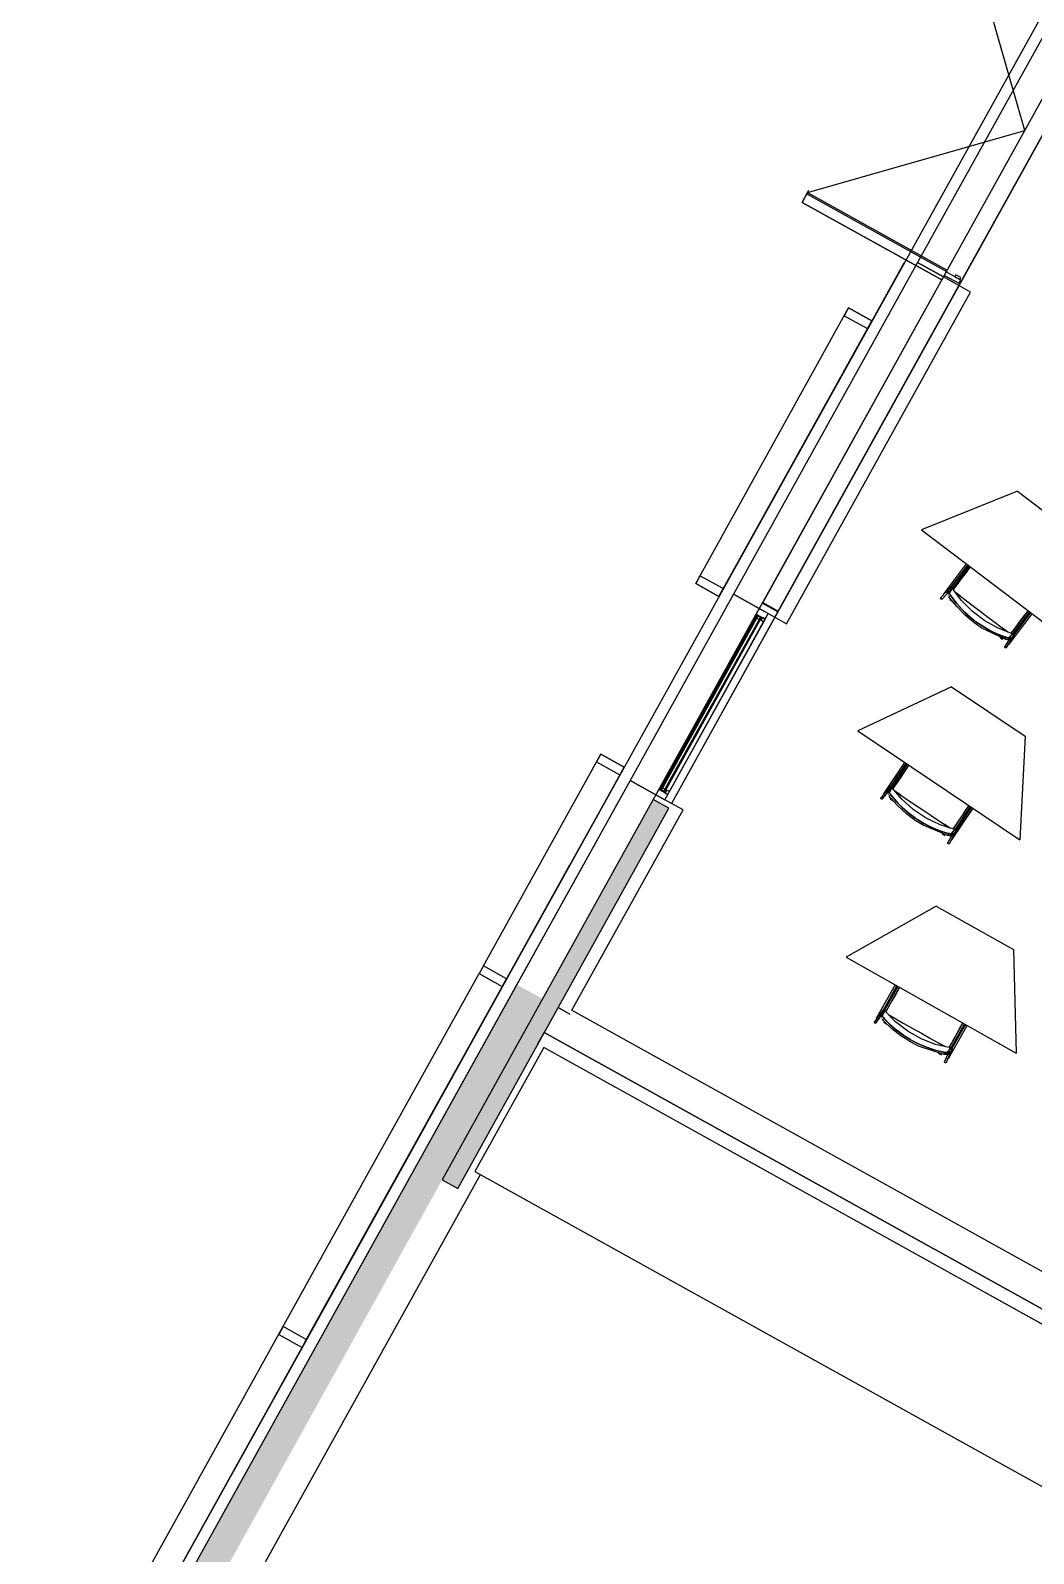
# Model space of a CAD drawing. Header units: metres. Extents: x 2.3 to 42.8, y 0.9 to 31.9.
# Drawn here: x 18.208 to 20.433, y 14.276 to 17.654 of the extents above; entities that cross this region are included whole.
import ezdxf

# ---------------------------------------------------------------- set-up
doc = ezdxf.new("R2010")
doc.units = ezdxf.units.M
for name, color, linetype in [('ARREDI', 9, 'Continuous'), ('INFISSI_VETRATE', 4, 'Continuous'), ('PARETI_STRUTTURE', 7, 'Continuous'), ('PILASTRI_SETTI', 8, 'Continuous'), ('PORTE_SCALE', 2, 'Continuous')]:
    doc.layers.add(name, color=color, linetype=linetype)

msp = doc.modelspace()

# ---------------------------------------------------------------- linework, layer by layer
at = {"layer": 'ARREDI'}
for points in [[(21.0588, 18.7824), (19.2547, 15.5332)], [(20.1461, 17.1387), (20.0697, 17.001)], [(20.3969, 16.6319), (20.1839, 16.5462), (20.5293, 16.2849)], [(20.3969, 16.632), (20.5539, 16.5132)], [(20.2924, 16.4641), (20.29, 16.461), (20.2808, 16.4488), (20.2716, 16.4366), (20.2623, 16.4244), (20.2546, 16.4142)], [(20.2486, 16.4159), (20.2481, 16.4165), (20.2478, 16.4172), (20.2478, 16.418), (20.248, 16.4187), (20.2483, 16.4191), (20.2485, 16.4192), (20.2491, 16.4196), (20.2499, 16.4198)], [(20.2499, 16.4198), (20.2506, 16.4196), (20.2513, 16.4193), (20.2518, 16.4187), (20.252, 16.418), (20.252, 16.4172)], [(20.2287, 16.3922), (20.2279, 16.3924), (20.2273, 16.3927), (20.2268, 16.3933), (20.2265, 16.394), (20.2265, 16.3948), (20.2268, 16.3955), (20.227, 16.3959), (20.227, 16.3959), (20.2272, 16.396), (20.2279, 16.3964), (20.2286, 16.3966)], [(20.2308, 16.394), (20.2305, 16.3933), (20.2302, 16.3929), (20.23, 16.3928), (20.2294, 16.3924), (20.2287, 16.3923)], [(20.2327, 16.4036), (20.2327, 16.4036), (20.2327, 16.4035), (20.2329, 16.4034), (20.2334, 16.403)], [(20.2333, 16.4031), (20.2339, 16.4026)], [(20.242, 16.4057), (20.2415, 16.4062), (20.2412, 16.4069), (20.2412, 16.4077), (20.2412, 16.4077), (20.2414, 16.4084), (20.2415, 16.4085), (20.2419, 16.4089), (20.2425, 16.4093), (20.2433, 16.4094)], [(20.2429, 16.405), (20.2461, 16.41), (20.2469, 16.4112)], [(20.2433, 16.4094), (20.244, 16.4093), (20.2447, 16.4089), (20.2452, 16.4084), (20.2454, 16.4077), (20.2455, 16.407), (20.2455, 16.407), (20.2452, 16.4063), (20.2451, 16.4061), (20.2448, 16.4057), (20.2441, 16.4053), (20.2434, 16.4052)], [(20.2434, 16.4026), (20.244, 16.4014)], [(20.244, 16.4014), (20.2435, 16.4025)], [(20.2453, 16.3981), (20.2451, 16.398), (20.2451, 16.398), (20.2451, 16.398), (20.2453, 16.3982), (20.2458, 16.3985), (20.2463, 16.3988), (20.2469, 16.3992), (20.2476, 16.3997)], [(20.3713, 16.308), (20.3737, 16.3073), (20.3759, 16.3069), (20.3776, 16.3068), (20.3784, 16.307), (20.3824, 16.3114), (20.3864, 16.3158), (20.3544, 16.328), (20.3244, 16.3445), (20.297, 16.3652), (20.2729, 16.3896), (20.2525, 16.4171), (20.2494, 16.4121), (20.2462, 16.4071)], [(20.2462, 16.4071), (20.2462, 16.4062), (20.2468, 16.4046), (20.2478, 16.4025), (20.2491, 16.4004)], [(20.2491, 16.4004), (20.2477, 16.4026), (20.2467, 16.4046), (20.2462, 16.4062), (20.2462, 16.4071)], [(20.2486, 16.3934), (20.2481, 16.3928), (20.2477, 16.3923), (20.2474, 16.3919), (20.2473, 16.3917)], [(20.2476, 16.3997), (20.2481, 16.4), (20.2485, 16.4003), (20.2487, 16.4004)], [(20.2874, 16.3568), (20.2736, 16.3702), (20.2607, 16.3848), (20.2491, 16.4004)], [(20.2492, 16.4003), (20.2608, 16.3847), (20.2736, 16.3701), (20.2874, 16.3568)], [(20.25, 16.4155), (20.2525, 16.4171)], [(20.2525, 16.4171), (20.25, 16.4155)], [(20.2711, 16.3987), (20.2599, 16.4071)], [(20.2599, 16.4071), (20.2714, 16.3984), (20.2897, 16.3845), (20.3081, 16.3706), (20.3266, 16.3567), (20.345, 16.3427), (20.3633, 16.3289), (20.3747, 16.3202)], [(20.2879, 16.3564), (20.3005, 16.346)], [(20.3005, 16.346), (20.2879, 16.3564)], [(20.3831, 16.3171), (20.3894, 16.3254), (20.3971, 16.3357), (20.4049, 16.346), (20.4128, 16.3563), (20.4205, 16.3666)], [(20.3713, 16.308), (20.3531, 16.3149), (20.3355, 16.3233), (20.3187, 16.3331), (20.3049, 16.3426)], [(20.305, 16.3426), (20.3186, 16.3331), (20.3355, 16.3233), (20.353, 16.315), (20.3712, 16.308)], [(20.3747, 16.3202), (20.3636, 16.3286)], [(20.3634, 16.3039), (20.3636, 16.3041), (20.3639, 16.3045), (20.3643, 16.305), (20.3647, 16.3056)], [(20.369, 16.2861), (20.3689, 16.2868), (20.3691, 16.2875), (20.3692, 16.2878), (20.3695, 16.2882), (20.3701, 16.2886)], [(20.3731, 16.2872), (20.3732, 16.2864), (20.373, 16.2857), (20.3729, 16.2855), (20.3726, 16.2851), (20.372, 16.2847), (20.3713, 16.2845), (20.3705, 16.2846), (20.3698, 16.2849), (20.3693, 16.2854), (20.369, 16.2861)], [(20.3702, 16.3038), (20.3701, 16.3035), (20.3701, 16.3035), (20.3701, 16.3035)], [(20.371, 16.3063), (20.3707, 16.3056), (20.3705, 16.3049), (20.3703, 16.3042)], [(20.3714, 16.3039), (20.3703, 16.3042)], [(20.3703, 16.3042), (20.3713, 16.3039)], [(20.3714, 16.3076), (20.3713, 16.3073), (20.3712, 16.3069), (20.371, 16.3063)], [(20.3785, 16.307), (20.3776, 16.3067), (20.376, 16.3068), (20.3738, 16.3073), (20.3713, 16.308)], [(20.3737, 16.3034), (20.3726, 16.3036)], [(20.3727, 16.3036), (20.3739, 16.3033)], [(20.3765, 16.303), (20.3749, 16.3031)], [(20.3749, 16.3031), (20.3766, 16.303)], [(20.3774, 16.3038), (20.3774, 16.3045), (20.3776, 16.3052), (20.3779, 16.3057), (20.378, 16.3058), (20.3786, 16.3062), (20.3786, 16.3063), (20.3793, 16.3064), (20.38, 16.3064), (20.3807, 16.306), (20.3812, 16.3055), (20.3815, 16.3048)], [(20.3776, 16.2939), (20.3781, 16.2935)], [(20.3815, 16.3048), (20.3816, 16.3041), (20.3814, 16.3034), (20.3811, 16.3029), (20.381, 16.3027), (20.3805, 16.3024), (20.3804, 16.3023), (20.3797, 16.3021), (20.379, 16.3022), (20.3783, 16.3025), (20.3778, 16.3031)], [(20.3781, 16.2935), (20.3785, 16.2932), (20.3787, 16.293)], [(20.3825, 16.3089), (20.3814, 16.3077), (20.3785, 16.3045)], [(20.3788, 16.293), (20.3788, 16.293)], [(20.3864, 16.3158), (20.3857, 16.3136)], [(20.3861, 16.315), (20.3867, 16.3154), (20.3874, 16.3156), (20.3881, 16.3155), (20.3888, 16.3152), (20.3894, 16.3147), (20.3897, 16.314)], [(20.3897, 16.314), (20.3898, 16.3132), (20.3896, 16.3125), (20.3894, 16.3123), (20.3891, 16.3119), (20.3885, 16.3115), (20.3878, 16.3113), (20.3871, 16.3114), (20.3864, 16.3117)], [(20.2504, 16.198), (20.0427, 16.1002), (20.4026, 15.8591)], [(20.2504, 16.198), (20.414, 16.0884)], [(20.414, 16.0884), (20.4026, 15.8591)], [(20.1557, 16.0244), (20.1535, 16.0211), (20.145, 16.0084), (20.1365, 15.9957), (20.128, 15.983), (20.1209, 15.9724)], [(20.0962, 15.949), (20.0955, 15.9491), (20.0948, 15.9494), (20.0943, 15.95), (20.094, 15.9506), (20.0939, 15.9514), (20.0941, 15.9521), (20.0944, 15.9525), (20.0944, 15.9525), (20.0946, 15.9527), (20.0952, 15.9531), (20.0959, 15.9533)], [(20.0982, 15.9509), (20.098, 15.9502), (20.0977, 15.9498), (20.0976, 15.9496), (20.097, 15.9492), (20.0962, 15.949)], [(20.0996, 15.9605), (20.0996, 15.9605), (20.0996, 15.9605), (20.0999, 15.9604), (20.1003, 15.9601)], [(20.1003, 15.9601), (20.1008, 15.9597)], [(20.1088, 15.9632), (20.1082, 15.9637), (20.1079, 15.9644), (20.1079, 15.9651), (20.1079, 15.9652), (20.108, 15.9658), (20.1081, 15.966), (20.1085, 15.9664), (20.1091, 15.9668), (20.1098, 15.967)], [(20.1097, 15.9626), (20.1126, 15.9678), (20.1133, 15.969)], [(20.1098, 15.967), (20.1106, 15.9669), (20.1113, 15.9666), (20.1118, 15.9661), (20.1121, 15.9654), (20.1122, 15.9647), (20.1122, 15.9647), (20.112, 15.964), (20.1119, 15.9638), (20.1115, 15.9634), (20.1109, 15.963), (20.1102, 15.9628)], [(20.1104, 15.9602), (20.111, 15.959)], [(20.1111, 15.959), (20.1104, 15.9601)], [(20.1125, 15.9558), (20.1123, 15.9557), (20.1123, 15.9557), (20.1123, 15.9557), (20.1126, 15.9559), (20.113, 15.9562), (20.1135, 15.9566), (20.1141, 15.957), (20.1147, 15.9575)], [(20.2435, 15.8731), (20.2459, 15.8725), (20.2481, 15.8722), (20.2498, 15.8722), (20.2507, 15.8725), (20.2544, 15.8771), (20.2581, 15.8817), (20.2254, 15.892), (20.1945, 15.9069), (20.166, 15.926), (20.1406, 15.9489), (20.1186, 15.9751), (20.1158, 15.97), (20.1129, 15.9648)], [(20.1129, 15.9648), (20.1129, 15.9639), (20.1136, 15.9623), (20.1148, 15.9604), (20.1162, 15.9584)], [(20.1162, 15.9584), (20.1147, 15.9605), (20.1136, 15.9624), (20.1129, 15.9639), (20.1129, 15.9648)], [(20.1147, 15.9738), (20.1142, 15.9743), (20.1139, 15.975), (20.1138, 15.9758), (20.1141, 15.9765), (20.1143, 15.9769), (20.1145, 15.9771), (20.1151, 15.9775), (20.1158, 15.9777)], [(20.1147, 15.9575), (20.1152, 15.9579), (20.1155, 15.9582), (20.1157, 15.9583)], [(20.1161, 15.9513), (20.1156, 15.9507), (20.1153, 15.9502), (20.115, 15.9498), (20.1149, 15.9496)], [(20.1158, 15.9777), (20.1166, 15.9776), (20.1173, 15.9773), (20.1178, 15.9767), (20.1181, 15.976), (20.1181, 15.9753)], [(20.1162, 15.9734), (20.1186, 15.9751)], [(20.1186, 15.9751), (20.1162, 15.9734)], [(20.1569, 15.917), (20.1423, 15.9296), (20.1287, 15.9434), (20.1162, 15.9584)], [(20.1162, 15.9582), (20.1287, 15.9434), (20.1424, 15.9295), (20.1569, 15.917)], [(20.1382, 15.9579), (20.1266, 15.9656)], [(20.1266, 15.9656), (20.1385, 15.9576), (20.1576, 15.9448), (20.1768, 15.932), (20.196, 15.9191), (20.2152, 15.9063), (20.2343, 15.8934), (20.2462, 15.8855)], [(20.1574, 15.9166), (20.1706, 15.907)], [(20.1706, 15.907), (20.1574, 15.9166)], [(20.2547, 15.8828), (20.2605, 15.8915), (20.2677, 15.9022), (20.2749, 15.9129), (20.2821, 15.9237), (20.2893, 15.9344)], [(20.1753, 15.9039), (20.1895, 15.8951), (20.2068, 15.8864), (20.2248, 15.879), (20.2433, 15.8731)], [(20.2435, 15.8731), (20.2249, 15.8789), (20.2069, 15.8863), (20.1895, 15.8951), (20.1753, 15.9039)], [(20.2462, 15.8855), (20.2346, 15.8932)], [(20.2581, 15.8817), (20.2576, 15.8795)], [(20.2581, 15.8812), (20.2584, 15.8813), (20.2591, 15.8816), (20.2599, 15.8816), (20.2606, 15.8813), (20.2611, 15.8808), (20.2615, 15.8801)], [(20.2615, 15.8801), (20.2616, 15.8794), (20.2614, 15.8787), (20.2613, 15.8784), (20.2611, 15.878), (20.2605, 15.8776), (20.2598, 15.8773), (20.259, 15.8774)], [(20.2358, 15.8685), (20.236, 15.8687), (20.2363, 15.8691), (20.2366, 15.8697), (20.237, 15.8703)], [(20.2424, 15.8511), (20.2423, 15.8518), (20.2425, 15.8526), (20.2426, 15.8528), (20.2429, 15.8532), (20.2434, 15.8537)], [(20.2465, 15.8524), (20.2466, 15.8517), (20.2465, 15.8509), (20.2464, 15.8507), (20.2461, 15.8503), (20.2455, 15.8499), (20.2448, 15.8496), (20.244, 15.8497), (20.2433, 15.8499), (20.2428, 15.8504), (20.2424, 15.8511)], [(20.2426, 15.8688), (20.2425, 15.8685), (20.2425, 15.8685), (20.2425, 15.8685)], [(20.2431, 15.8707), (20.2429, 15.8699), (20.2427, 15.8693)], [(20.2438, 15.869), (20.2427, 15.8693)], [(20.2427, 15.8693), (20.2438, 15.869)], [(20.2436, 15.8727), (20.2435, 15.8724), (20.2434, 15.872), (20.2433, 15.8714)], [(20.2507, 15.8725), (20.2499, 15.8722), (20.2482, 15.8722), (20.246, 15.8725), (20.2435, 15.8731)], [(20.2462, 15.8686), (20.245, 15.8688)], [(20.2451, 15.8687), (20.2464, 15.8686)], [(20.249, 15.8685), (20.2473, 15.8685)], [(20.2474, 15.8684), (20.249, 15.8684)], [(20.2499, 15.8692), (20.2497, 15.87), (20.2499, 15.8707), (20.2502, 15.8712), (20.2503, 15.8713), (20.2508, 15.8718), (20.2508, 15.8718), (20.2515, 15.872), (20.2523, 15.8719), (20.253, 15.8717), (20.2535, 15.8712), (20.2539, 15.8705)], [(20.2539, 15.8705), (20.254, 15.8698), (20.2539, 15.869), (20.2536, 15.8685), (20.2535, 15.8684), (20.253, 15.868), (20.2529, 15.868), (20.2522, 15.8677), (20.2515, 15.8678), (20.2508, 15.8681), (20.2502, 15.8686)], [(20.2505, 15.8594), (20.2511, 15.859)], [(20.2546, 15.8746), (20.2535, 15.8734), (20.2508, 15.87)], [(20.2511, 15.859), (20.2515, 15.8587), (20.2518, 15.8586)], [(20.2518, 15.8586), (20.2518, 15.8586)], [(20.2168, 15.7119), (20.0172, 15.5984), (20.3945, 15.3857)], [(20.2168, 15.7119), (20.3883, 15.6152)], [(20.3883, 15.6152), (20.3945, 15.3857)], [(19.2547, 15.5332), (19.0349, 15.1373)], [(20.1357, 15.5316), (20.1337, 15.5281), (20.1263, 15.5148), (20.1187, 15.5015), (20.1112, 15.4882), (20.105, 15.477)], [(20.0946, 15.4663), (20.097, 15.4717), (20.0976, 15.4731)], [(20.2348, 15.3874), (20.2372, 15.387), (20.2395, 15.3869), (20.2412, 15.387), (20.242, 15.3874), (20.2454, 15.3923), (20.2487, 15.3972), (20.2153, 15.4049), (20.1834, 15.4173), (20.1536, 15.4342), (20.1264, 15.4551), (20.1025, 15.4796), (20.1, 15.4742), (20.0976, 15.4688)], [(20.0987, 15.4779), (20.0981, 15.4784), (20.0978, 15.4791), (20.0977, 15.4798), (20.0978, 15.4806), (20.0981, 15.481), (20.0982, 15.4812), (20.0988, 15.4817), (20.0995, 15.4819)], [(20.0995, 15.4819), (20.1003, 15.4819), (20.101, 15.4816), (20.1015, 15.4811), (20.1019, 15.4804), (20.102, 15.4797)], [(20.1002, 15.4777), (20.1025, 15.4796)], [(20.1025, 15.4796), (20.1002, 15.4777)], [(20.0822, 15.4518), (20.0814, 15.4518), (20.0807, 15.4521), (20.0802, 15.4526), (20.0798, 15.4533), (20.0797, 15.454), (20.0798, 15.4547), (20.0801, 15.4552), (20.0801, 15.4552), (20.0802, 15.4554), (20.0808, 15.4558), (20.0815, 15.4561)], [(20.084, 15.4539), (20.0839, 15.4531), (20.0836, 15.4527), (20.0836, 15.4527), (20.0835, 15.4525), (20.0829, 15.452), (20.0822, 15.4518)], [(20.0846, 15.4635), (20.0846, 15.4636), (20.0847, 15.4635), (20.0849, 15.4634), (20.0854, 15.4631)], [(20.0854, 15.4631), (20.0859, 15.4628)], [(20.0936, 15.4669), (20.093, 15.4674), (20.0926, 15.468), (20.0925, 15.4688), (20.0925, 15.4688), (20.0927, 15.4695), (20.0927, 15.4696), (20.0931, 15.4701), (20.0936, 15.4706), (20.0943, 15.4708)], [(20.0943, 15.4708), (20.0951, 15.4707), (20.0958, 15.4705), (20.0964, 15.47), (20.0967, 15.4693), (20.0968, 15.4686), (20.0968, 15.4686), (20.0967, 15.4679), (20.0966, 15.4678), (20.0963, 15.4673), (20.0957, 15.4668), (20.095, 15.4666)], [(20.0954, 15.464), (20.0962, 15.4629)], [(20.0962, 15.4629), (20.0955, 15.464)], [(20.0976, 15.4688), (20.0977, 15.4679), (20.0985, 15.4664), (20.0998, 15.4645), (20.1013, 15.4626)], [(20.1013, 15.4627), (20.0997, 15.4646), (20.0984, 15.4665), (20.0977, 15.468), (20.0976, 15.4688)], [(20.0979, 15.4599), (20.0977, 15.4597), (20.0977, 15.4597), (20.0977, 15.4597), (20.0979, 15.4599), (20.0983, 15.4602), (20.0988, 15.4607), (20.0994, 15.4612), (20.0999, 15.4617)], [(20.0999, 15.4617), (20.1004, 15.4621), (20.1007, 15.4624), (20.1009, 15.4626)], [(20.1018, 15.4556), (20.1014, 15.455), (20.1011, 15.4544), (20.1008, 15.454), (20.1007, 15.4538)], [(20.1296, 15.4359), (20.1149, 15.4487), (20.1013, 15.4626)], [(20.1014, 15.4625), (20.115, 15.4487), (20.1297, 15.4359)], [(20.1233, 15.4638), (20.1112, 15.4707)], [(20.1112, 15.4707), (20.1237, 15.4636), (20.1437, 15.4523), (20.1638, 15.441), (20.1839, 15.4296), (20.2041, 15.4183), (20.2241, 15.407), (20.2366, 15.4)], [(20.2452, 15.398), (20.2504, 15.407), (20.2567, 15.4183), (20.2631, 15.4296), (20.2694, 15.4408), (20.2758, 15.4521)], [(20.13, 15.4357), (20.1451, 15.4245)], [(20.1451, 15.4245), (20.13, 15.4357)], [(20.1595, 15.4156), (20.1456, 15.4242)], [(20.1457, 15.4242), (20.1595, 15.4156)], [(20.1644, 15.4128), (20.1793, 15.4053), (20.1972, 15.3978), (20.2158, 15.3919), (20.2347, 15.3874)], [(20.2348, 15.3874), (20.2159, 15.3918), (20.1973, 15.3978), (20.1793, 15.4052), (20.1644, 15.4128)], [(20.2366, 15.4), (20.2244, 15.4068)], [(20.2276, 15.3823), (20.2277, 15.3825), (20.2279, 15.3829), (20.2282, 15.3835), (20.2286, 15.3841)], [(20.2342, 15.3831), (20.2342, 15.3828), (20.2342, 15.3827), (20.2342, 15.3828)], [(20.2346, 15.3849), (20.2344, 15.3842), (20.2343, 15.3836)], [(20.2354, 15.3834), (20.2343, 15.3836)], [(20.2343, 15.3836), (20.2354, 15.3834)], [(20.2349, 15.387), (20.2349, 15.3868), (20.2348, 15.3863), (20.2347, 15.3857)], [(20.242, 15.3874), (20.2413, 15.387), (20.2396, 15.3869), (20.2374, 15.387), (20.2348, 15.3874)], [(20.2378, 15.3831), (20.2367, 15.3832)], [(20.2368, 15.3832), (20.2381, 15.3831)], [(20.2407, 15.3832), (20.239, 15.3831)], [(20.239, 15.3831), (20.2407, 15.3832)], [(20.2415, 15.384), (20.2413, 15.3848), (20.2414, 15.3855), (20.2416, 15.386), (20.2417, 15.3862), (20.2422, 15.3866), (20.2423, 15.3867), (20.2429, 15.3869), (20.2437, 15.387), (20.2444, 15.3867), (20.245, 15.3863), (20.2454, 15.3856)], [(20.2454, 15.3856), (20.2456, 15.3849), (20.2455, 15.3842), (20.2452, 15.3836), (20.2451, 15.3835), (20.2447, 15.383), (20.2446, 15.383), (20.2439, 15.3827), (20.2432, 15.3827), (20.2425, 15.383), (20.2419, 15.3834)], [(20.2457, 15.3898), (20.2448, 15.3884), (20.2424, 15.3849)], [(20.2429, 15.3743), (20.2435, 15.374)], [(20.2435, 15.374), (20.2439, 15.3737), (20.2442, 15.3736)], [(20.2442, 15.3736), (20.2442, 15.3736)], [(20.2487, 15.3972), (20.2484, 15.3949)], [(20.2485, 15.3963), (20.2491, 15.3968), (20.2497, 15.3971), (20.2505, 15.3971), (20.2512, 15.3969), (20.2518, 15.3964), (20.2522, 15.3958)], [(20.2522, 15.3958), (20.2524, 15.3951), (20.2523, 15.3943), (20.2522, 15.3941), (20.2522, 15.3941), (20.252, 15.3937), (20.2514, 15.3932), (20.2507, 15.3929), (20.25, 15.3928)], [(20.2354, 15.3654), (20.2353, 15.3661), (20.2354, 15.3669), (20.2355, 15.3671), (20.2355, 15.3671), (20.2357, 15.3675), (20.2363, 15.368)], [(20.2394, 15.367), (20.2396, 15.3663), (20.2395, 15.3656), (20.2394, 15.3653), (20.2394, 15.3653), (20.2392, 15.3649), (20.2386, 15.3644), (20.2379, 15.3641), (20.2372, 15.3641), (20.2365, 15.3643), (20.2359, 15.3648), (20.2354, 15.3654)], [(19.0349, 15.1373), (18.8151, 14.7414)], [(18.8151, 14.7414), (18.5953, 14.3456)], [(18.5953, 14.3456), (18.3755, 13.9497)]]:
    msp.add_lwpolyline(points, dxfattribs=at)
for points in [[(20.1458, 17.1389), (20.0693, 17.0012), (20.0697, 17.001), (20.1461, 17.1387)], [(19.8663, 16.3663), (20.2691, 17.0917), (20.2347, 17.1108), (19.8319, 16.3854)], [(20.0693, 17.0012), (19.7396, 16.4074), (19.74, 16.4072), (20.0697, 17.001)], [(19.8375, 16.3484), (19.8442, 16.3605), (19.8243, 16.3716), (19.8141, 16.3533), (19.8153, 16.3527), (19.8187, 16.3589)], [(19.8173, 16.3564), (19.8154, 16.3529), (19.8168, 16.3521), (19.8187, 16.3556)], [(19.8187, 16.3507), (19.8243, 16.3477), (19.8267, 16.3521), (19.8212, 16.3552)], [(19.8375, 16.3484), (19.8315, 16.3518), (19.8282, 16.3458), (19.8342, 16.3425)], [(19.8264, 16.3468), (19.8282, 16.3458), (19.8297, 16.3487), (19.828, 16.3496)], [(19.5198, 16.0115), (19.2543, 15.5334), (19.2547, 15.5332), (19.5202, 16.0113)], [(19.6236, 15.9291), (19.5891, 15.9482), (19.1209, 15.1048), (19.1553, 15.0857)], [(19.6216, 15.9596), (19.6028, 15.97), (19.6063, 15.9762), (19.6051, 15.9769), (19.5949, 15.9586), (19.6149, 15.9475)], [(19.6042, 15.9725), (19.6056, 15.9718), (19.6075, 15.9752), (19.6061, 15.976)], [(19.6097, 15.9743), (19.6072, 15.9698), (19.6128, 15.9668), (19.6152, 15.9712)], [(19.6172, 15.9699), (19.6156, 15.967), (19.6173, 15.966), (19.6189, 15.9689)], [(19.6216, 15.9596), (19.6249, 15.9656), (19.6189, 15.9689), (19.6156, 15.963)], [(19.2543, 15.5334), (19.0345, 15.1375), (19.0349, 15.1373), (19.2547, 15.5332)], [(20.9444, 14.5112), (19.3465, 15.3984), (19.1936, 15.123), (20.7915, 14.2358)], [(19.0345, 15.1375), (18.8147, 14.7416), (18.8151, 14.7414), (19.0349, 15.1373)], [(18.8147, 14.7416), (18.5949, 14.3457), (18.5953, 14.3456), (18.8151, 14.7414)], [(18.5949, 14.3458), (18.3751, 13.9499), (18.3755, 13.9497), (18.5953, 14.3456)]]:
    msp.add_lwpolyline(points, close=True, dxfattribs=at)
at = {"layer": 'INFISSI_VETRATE'}
for points in [[(19.8076, 16.3356), (19.8137, 16.3416)], [(19.7951, 16.2953), (19.8012, 16.3013)], [(19.7729, 16.273), (19.7789, 16.279)], [(19.7381, 16.2104), (19.7442, 16.2164)], [(19.7604, 16.2327), (19.7665, 16.2387)], [(19.7034, 16.1478), (19.7094, 16.1538)], [(19.7256, 16.1701), (19.7317, 16.1761)], [(19.6686, 16.0852), (19.6747, 16.0912)], [(19.6909, 16.1075), (19.6969, 16.1135)], [(19.6561, 16.0449), (19.6622, 16.0509)], [(19.6338, 16.0226), (19.6399, 16.0287)], [(19.6214, 15.9823), (19.6274, 15.9883)]]:
    msp.add_lwpolyline(points, dxfattribs=at)
at = {"layer": 'PARETI_STRUTTURE'}
for points in [[(27.0359, 29.4946), (26.8009, 29.0712), (26.5715, 28.6581), (26.0663, 27.7483), (25.7055, 27.0984), (25.5016, 26.7313), (25.1408, 26.0813), (24.2731, 24.5187), (24.0437, 24.1056), (23.759, 23.5927), (23.3981, 22.9428), (22.7559, 21.7862), (22.395, 21.1362), (22.185, 20.7579), (21.9556, 20.3449), (21.4373, 19.4113), (21.0764, 18.7614), (20.5364, 17.7889), (20.1756, 17.139), (19.7671, 16.4034), (19.5378, 15.9903), (18.2075, 13.5945)], [(26.7902, 28.9173), (19.6512, 16.0599)], [(24.3647, 24.4678), (19.6293, 15.9394)], [(19.9338, 17.2989), (19.9193, 17.2727), (20.2291, 17.1007), (19.9193, 17.2727), (19.9313, 17.2944), (20.4132, 17.4322), (20.2754, 17.9141), (20.2874, 17.9357), (20.5972, 17.7637)], [(20.2691, 17.0917), (20.6266, 17.7354)], [(19.9296, 17.2913), (20.2394, 17.1193)], [(19.9313, 17.2944), (20.2411, 17.1224)], [(20.1756, 17.139), (20.2327, 17.1073), (20.1756, 17.139), (19.7671, 16.4034), (19.8243, 16.3716)], [(20.1983, 17.1264), (20.1756, 17.139)], [(20.2411, 17.1224), (20.2291, 17.1007)], [(20.2671, 17.0882), (20.2327, 17.1073)], [(20.2388, 17.1183), (20.2347, 17.1108)], [(20.2671, 17.0929), (20.2712, 17.1003), (20.2388, 17.1183)], [(19.8587, 16.3525), (19.8845, 16.3382), (20.293, 17.0738), (20.2671, 17.0881)], [(19.6832, 16.4274), (20.0225, 17.0385)], [(20.0225, 17.0385), (20.0741, 17.0098)], [(20.0646, 16.9926), (19.7444, 16.416)], [(20.2836, 16.4708), (20.2327, 16.4036)], [(20.2492, 16.4183), (20.287, 16.4682)], [(20.289, 16.4667), (20.2504, 16.4157)], [(20.2547, 16.4142), (20.2924, 16.4641)], [(19.7348, 16.3988), (19.6832, 16.4274)], [(20.2483, 16.4191), (20.227, 16.3959)], [(20.2302, 16.3929), (20.2515, 16.4161)], [(20.2415, 16.4085), (20.248, 16.4183)], [(20.2461, 16.41), (20.2449, 16.4085)], [(20.2516, 16.4159), (20.2515, 16.4158), (20.2515, 16.4157), (20.2514, 16.4156), (20.2513, 16.4155), (20.2512, 16.4154), (20.2512, 16.4153), (20.2511, 16.4152), (20.251, 16.415), (20.2509, 16.4149), (20.2509, 16.4148), (20.2508, 16.4147), (20.2507, 16.4146), (20.2506, 16.4145), (20.2506, 16.4144), (20.2505, 16.4143), (20.2504, 16.4142), (20.2504, 16.4141), (20.2503, 16.4139), (20.2502, 16.4138), (20.2501, 16.4137), (20.2501, 16.4136), (20.25, 16.4135), (20.2499, 16.4134), (20.2499, 16.4133), (20.2498, 16.4132), (20.2497, 16.4131), (20.2496, 16.413), (20.2496, 16.4129), (20.2495, 16.4127), (20.2494, 16.4126), (20.2494, 16.4125), (20.2493, 16.4124), (20.2492, 16.4123), (20.2491, 16.4122), (20.2491, 16.4121), (20.249, 16.412), (20.2489, 16.4119), (20.2488, 16.4118), (20.2488, 16.4117), (20.2487, 16.4115), (20.2486, 16.4114), (20.2486, 16.4113), (20.2485, 16.4112), (20.2484, 16.4111), (20.2483, 16.411), (20.2483, 16.4109), (20.2482, 16.4108), (20.2481, 16.4107), (20.2481, 16.4106), (20.248, 16.4104), (20.2479, 16.4103), (20.2478, 16.4102), (20.2478, 16.4101), (20.2477, 16.41), (20.2476, 16.4099), (20.2476, 16.4098), (20.2475, 16.4097), (20.2474, 16.4096), (20.2473, 16.4095), (20.2473, 16.4094), (20.2472, 16.4092), (20.2471, 16.4091), (20.247, 16.409), (20.247, 16.4089), (20.2469, 16.4088), (20.2468, 16.4087), (20.2468, 16.4086), (20.2467, 16.4085), (20.2466, 16.4084), (20.2465, 16.4083), (20.2465, 16.4081), (20.2464, 16.408), (20.2463, 16.4079), (20.2462, 16.4078), (20.2462, 16.4077), (20.2461, 16.4076), (20.246, 16.4075), (20.246, 16.4074), (20.2459, 16.4073), (20.2458, 16.4072), (20.2457, 16.407), (20.2457, 16.4069), (20.2456, 16.4068), (20.2455, 16.4067), (20.2455, 16.4066), (20.2454, 16.4065), (20.2453, 16.4064), (20.2452, 16.4063), (20.2452, 16.4062), (20.2451, 16.4061)], [(20.3001, 16.3408), (20.2807, 16.3571), (20.263, 16.3752), (20.2473, 16.3949), (20.2451, 16.398)], [(20.2473, 16.4158), (20.2491, 16.4181)], [(20.2473, 16.3917), (20.2534, 16.3871)], [(20.2487, 16.4004), (20.2641, 16.3806), (20.2814, 16.3624), (20.3004, 16.3461), (20.3027, 16.3443)], [(19.8587, 16.3525), (19.6293, 15.9394), (19.5949, 15.9586)], [(19.6051, 15.9769), (19.8141, 16.3533)], [(19.8141, 16.3533), (19.6051, 15.9769)], [(19.6148, 15.9656), (19.8288, 16.351), (19.8267, 16.3521), (19.6128, 15.9668)], [(19.831, 16.3837), (19.7096, 16.1651)], [(19.8342, 16.3425), (19.8442, 16.3605)], [(19.8442, 16.3606), (19.8587, 16.3525)], [(20.3788, 16.293), (20.4297, 16.3603)], [(20.4208, 16.367), (20.383, 16.3171)], [(20.386, 16.3139), (20.4243, 16.3644)], [(20.4262, 16.3629), (20.3865, 16.3104)], [(19.6249, 15.9656), (19.8342, 16.3425)], [(19.625, 15.9658), (19.834, 16.3422)], [(20.3701, 16.3035), (20.3167, 16.3293), (20.3001, 16.3408)], [(20.3027, 16.3443), (20.3234, 16.3302), (20.3455, 16.3182), (20.3686, 16.3086), (20.3714, 16.3076)], [(20.3577, 16.3081), (20.3634, 16.3038)], [(20.3788, 16.3033), (20.3692, 16.2878)], [(20.3729, 16.2855), (20.3894, 16.3123)], [(20.3779, 16.3057), (20.3855, 16.3146)], [(20.3819, 16.3082), (20.3793, 16.3041)], [(20.3802, 16.3062), (20.3814, 16.3077)], [(20.3858, 16.3146), (20.3852, 16.3137)], [(19.4086, 15.481), (21.5986, 14.265), (22.7091, 16.265)], [(19.7096, 16.1651), (19.5882, 15.9465)], [(19.2123, 15.5792), (19.473, 16.0488)], [(19.473, 16.0488), (19.5246, 16.0201)], [(20.1465, 16.0306), (20.0996, 15.9605)], [(20.1153, 15.9762), (20.1501, 16.0282)], [(20.1522, 16.0268), (20.1166, 15.9737)], [(20.1209, 15.9724), (20.1558, 16.0244)], [(19.5949, 15.9586), (19.5378, 15.9903), (19.5949, 15.9586), (19.5378, 15.9903), (19.2864, 15.5376)], [(19.515, 16.0029), (19.4039, 15.8027)], [(19.6149, 15.9475), (19.6249, 15.9656)], [(20.1143, 15.9769), (20.0944, 15.9525)], [(20.0978, 15.9498), (20.1177, 15.9742)], [(20.1081, 15.966), (20.114, 15.9761)], [(20.1126, 15.9678), (20.1115, 15.9662)], [(20.1178, 15.974), (20.1177, 15.9738), (20.1176, 15.9737), (20.1176, 15.9736), (20.1175, 15.9735), (20.1174, 15.9734), (20.1174, 15.9733), (20.1173, 15.9732), (20.1172, 15.9731), (20.1172, 15.9729), (20.1171, 15.9728), (20.117, 15.9727), (20.117, 15.9726), (20.1169, 15.9725), (20.1168, 15.9724), (20.1168, 15.9722), (20.1167, 15.9721), (20.1166, 15.972), (20.1166, 15.9719), (20.1165, 15.9718), (20.1164, 15.9717), (20.1164, 15.9716), (20.1163, 15.9715), (20.1163, 15.9713), (20.1162, 15.9712), (20.1161, 15.9711), (20.1161, 15.971), (20.116, 15.9709), (20.1159, 15.9708), (20.1159, 15.9707), (20.1158, 15.9706), (20.1157, 15.9704), (20.1157, 15.9703), (20.1156, 15.9702), (20.1155, 15.9701), (20.1155, 15.97), (20.1154, 15.9699), (20.1153, 15.9698), (20.1153, 15.9697), (20.1152, 15.9695), (20.1151, 15.9694), (20.1151, 15.9693), (20.115, 15.9692), (20.1149, 15.9691), (20.1149, 15.969), (20.1148, 15.9688), (20.1147, 15.9687), (20.1147, 15.9686), (20.1146, 15.9685), (20.1145, 15.9684), (20.1145, 15.9683), (20.1144, 15.9682), (20.1143, 15.9681), (20.1143, 15.9679), (20.1142, 15.9678), (20.1141, 15.9677), (20.1141, 15.9676), (20.114, 15.9675), (20.1139, 15.9674), (20.1139, 15.9673), (20.1138, 15.9672), (20.1138, 15.967), (20.1137, 15.9669), (20.1136, 15.9668), (20.1136, 15.9667), (20.1135, 15.9666), (20.1134, 15.9665), (20.1134, 15.9664), (20.1133, 15.9662), (20.1132, 15.9661), (20.1132, 15.966), (20.1131, 15.9659), (20.113, 15.9658), (20.113, 15.9657), (20.1129, 15.9656), (20.1128, 15.9654), (20.1128, 15.9653), (20.1127, 15.9652), (20.1126, 15.9651), (20.1126, 15.965), (20.1125, 15.9649), (20.1124, 15.9648), (20.1124, 15.9647), (20.1123, 15.9645), (20.1122, 15.9644), (20.1122, 15.9643), (20.1121, 15.9642), (20.112, 15.9641), (20.112, 15.964), (20.1119, 15.9639), (20.1119, 15.9638)], [(20.1705, 15.9018), (20.1502, 15.9169), (20.1315, 15.9339), (20.1147, 15.9527), (20.1123, 15.9557)], [(20.1135, 15.9736), (20.1151, 15.976)], [(20.1148, 15.9495), (20.1212, 15.9453)], [(20.1158, 15.9583), (20.1323, 15.9394), (20.1506, 15.9222), (20.1705, 15.907), (20.1729, 15.9054)], [(19.4086, 15.481), (19.6552, 15.9251), (19.6293, 15.9394)], [(20.2518, 15.8586), (20.2988, 15.9287)], [(20.2895, 15.9348), (20.2547, 15.8828)], [(20.2581, 15.8802), (20.2931, 15.9324)], [(20.2952, 15.9311), (20.2586, 15.8764)], [(20.2425, 15.8685), (20.1877, 15.8912), (20.1705, 15.9018)], [(20.1729, 15.9054), (20.1944, 15.8925), (20.2171, 15.8818), (20.2407, 15.8735), (20.2436, 15.8727)], [(20.2464, 15.8507), (20.2613, 15.8784)], [(20.2502, 15.8712), (20.2573, 15.8805)], [(20.2575, 15.8805), (20.257, 15.8795)], [(20.2299, 15.8725), (20.2358, 15.8685)], [(20.2512, 15.8688), (20.2426, 15.8528)], [(20.254, 15.8739), (20.2517, 15.8697)], [(20.2525, 15.8718), (20.2535, 15.8734)], [(19.4036, 15.8022), (19.2639, 15.5506)], [(19.2639, 15.5506), (19.2123, 15.5792)], [(18.9829, 15.1662), (19.2027, 15.562)], [(19.2027, 15.562), (19.2324, 15.5456)], [(19.2864, 15.5376), (18.2075, 13.5945), (18.2823, 13.5945)], [(19.2543, 15.5334), (19.0345, 15.1375)], [(20.126, 15.537), (20.0846, 15.4636)], [(20.0991, 15.4804), (20.1298, 15.5349)], [(20.132, 15.5337), (20.1006, 15.478)], [(20.105, 15.477), (20.1357, 15.5316)], [(19.4038, 15.4724), (19.378, 15.4868)], [(19.378, 15.4868), (19.4038, 15.4724)], [(20.0981, 15.481), (20.0801, 15.4552)], [(20.0836, 15.4527), (20.1016, 15.4785)], [(20.0927, 15.4696), (20.0978, 15.4802)], [(20.1017, 15.4783), (20.1017, 15.4782), (20.1016, 15.4781), (20.1016, 15.478), (20.1015, 15.4779), (20.1014, 15.4777), (20.1014, 15.4776), (20.1013, 15.4775), (20.1013, 15.4774), (20.1012, 15.4773), (20.1011, 15.4771), (20.1011, 15.477), (20.101, 15.4769), (20.101, 15.4768), (20.1009, 15.4767), (20.1009, 15.4765), (20.1008, 15.4764), (20.1007, 15.4763), (20.1007, 15.4762), (20.1006, 15.4761), (20.1006, 15.476), (20.1005, 15.4758), (20.1005, 15.4757), (20.1004, 15.4756), (20.1004, 15.4755), (20.1003, 15.4754), (20.1002, 15.4753), (20.1002, 15.4751), (20.1001, 15.475), (20.1001, 15.4749), (20.1, 15.4748), (20.1, 15.4747), (20.0999, 15.4745), (20.0998, 15.4744), (20.0998, 15.4743), (20.0997, 15.4742), (20.0997, 15.4741), (20.0996, 15.4739), (20.0996, 15.4738), (20.0995, 15.4737), (20.0994, 15.4736), (20.0994, 15.4735), (20.0993, 15.4734), (20.0993, 15.4732), (20.0992, 15.4731), (20.0992, 15.473), (20.0991, 15.4729), (20.099, 15.4728), (20.099, 15.4727), (20.0989, 15.4725), (20.0989, 15.4724), (20.0988, 15.4723), (20.0988, 15.4722), (20.0987, 15.4721), (20.0986, 15.4719), (20.0986, 15.4718), (20.0985, 15.4717), (20.0985, 15.4716), (20.0984, 15.4715), (20.0984, 15.4714), (20.0983, 15.4712), (20.0982, 15.4711), (20.0982, 15.471), (20.0981, 15.4709), (20.0981, 15.4708), (20.098, 15.4706), (20.098, 15.4705), (20.0979, 15.4704), (20.0978, 15.4703), (20.0978, 15.4702), (20.0977, 15.47), (20.0977, 15.4699), (20.0976, 15.4698), (20.0976, 15.4697), (20.0975, 15.4696), (20.0975, 15.4695), (20.0974, 15.4693), (20.0973, 15.4692), (20.0973, 15.4691), (20.0972, 15.469), (20.0972, 15.4689), (20.0971, 15.4688), (20.0971, 15.4686), (20.097, 15.4685), (20.0969, 15.4684), (20.0969, 15.4683), (20.0968, 15.4682), (20.0968, 15.468), (20.0967, 15.4679), (20.0966, 15.4678), (20.0966, 15.4678)], [(20.0975, 15.4776), (20.0989, 15.4802)], [(20.097, 15.4717), (20.0961, 15.4701)], [(20.1598, 15.4104), (20.1385, 15.4239), (20.1185, 15.4395), (20.1002, 15.4569), (20.0977, 15.4597)], [(20.1007, 15.4537), (20.1073, 15.45)], [(20.1009, 15.4626), (20.1188, 15.445), (20.1384, 15.4293), (20.1595, 15.4156), (20.162, 15.4142)], [(20.2442, 15.3736), (20.2857, 15.447)], [(20.276, 15.4525), (20.2452, 15.398)], [(20.2486, 15.3952), (20.2797, 15.4504)], [(20.2819, 15.4492), (20.2496, 15.3919)], [(21.5489, 14.1755), (21.5633, 14.2014), (19.3474, 15.4317), (19.3331, 15.4059)], [(19.3331, 15.4059), (19.3474, 15.4317)], [(19.3474, 15.4317), (21.5633, 14.2014)], [(20.2342, 15.3827), (20.1778, 15.4012), (20.1598, 15.4104)], [(20.162, 15.4142), (20.1844, 15.403), (20.2078, 15.3941), (20.232, 15.3876), (20.235, 15.387)], [(19.3589, 15.3915), (21.5403, 14.1803)], [(20.2213, 15.3857), (20.2275, 15.3822)], [(20.2429, 15.3837), (20.2355, 15.3671)], [(20.2394, 15.3653), (20.2522, 15.3941)], [(20.2416, 15.386), (20.248, 15.3958)], [(20.2452, 15.3891), (20.2433, 15.3847)], [(20.2439, 15.3868), (20.2448, 15.3884)], [(20.2483, 15.3959), (20.2478, 15.3949)], [(18.7631, 14.7703), (18.9829, 15.1662)], [(19.0345, 15.1375), (18.8195, 14.7502)], [(18.4125, 13.687), (19.206, 15.1162)], [(18.5433, 14.3744), (18.7631, 14.7703)], [(18.81, 14.733), (18.5949, 14.3458)], [(18.3235, 13.9786), (18.5433, 14.3744)], [(18.5949, 14.3458), (18.3799, 13.9585)]]:
    msp.add_lwpolyline(points, dxfattribs=at)
for points in [[(19.8663, 16.3663), (20.2691, 17.0917), (20.2347, 17.1108), (19.8319, 16.3854)], [(20.2328, 17.1074), (20.1984, 17.1265)], [(20.2579, 17.1077), (20.269, 17.1016), (20.2712, 17.1057), (20.2602, 17.1118)], [(20.0225, 17.0385), (20.0129, 17.0212), (20.0646, 16.9926), (20.0741, 17.0098)], [(19.6928, 16.4446), (19.6832, 16.4274), (19.7349, 16.3988), (19.7444, 16.416)], [(19.8243, 16.3716), (19.7671, 16.4034)], [(19.8243, 16.3716), (19.5949, 15.9586), (19.6149, 15.9475), (19.8442, 16.3606)], [(19.8212, 16.3552), (19.6073, 15.9698), (19.6052, 15.971), (19.8192, 16.3564)], [(19.8192, 16.3563), (19.6052, 15.971), (19.6072, 15.9698), (19.8212, 16.3552)], [(19.6148, 15.9656), (19.6128, 15.9668), (19.8267, 16.3521), (19.8288, 16.351)], [(19.831, 16.3837), (19.8243, 16.3716), (19.8587, 16.3525), (19.8654, 16.3646)], [(19.473, 16.0488), (19.4634, 16.0316), (19.515, 16.0029), (19.5246, 16.0201)], [(19.6236, 15.9291), (19.5891, 15.9482), (19.1209, 15.1048), (19.1553, 15.0857)], [(19.2123, 15.5792), (19.2027, 15.562), (19.2543, 15.5334), (19.2639, 15.5506)], [(18.7679, 14.7789), (18.7583, 14.7617), (18.81, 14.733), (18.8195, 14.7502)]]:
    msp.add_lwpolyline(points, close=True, dxfattribs=at)
at = {"layer": 'PILASTRI_SETTI'}
for points in [[(19.1553, 15.0857), (19.6236, 15.9291), (19.1209, 15.1048), (19.5892, 15.9482)], [(18.2823, 13.5945), (19.3436, 15.5059), (18.2075, 13.5945), (19.2864, 15.5376)]]:
    msp.add_solid(points, dxfattribs=at)
at = {"layer": 'PORTE_SCALE'}
for centre, radius, start, end in [((25.4636, 11.9259), 6.7074, 139.16496, 139.2654), ((17.086, 18.3082), 3.9982, 322.3966, 322.5652), ((15.3738, 18.5719), 5.822, 326.79629, 326.91203)]:
    msp.add_arc(centre, radius, start, end, dxfattribs=at)

doc.saveas('drawing.dxf')
